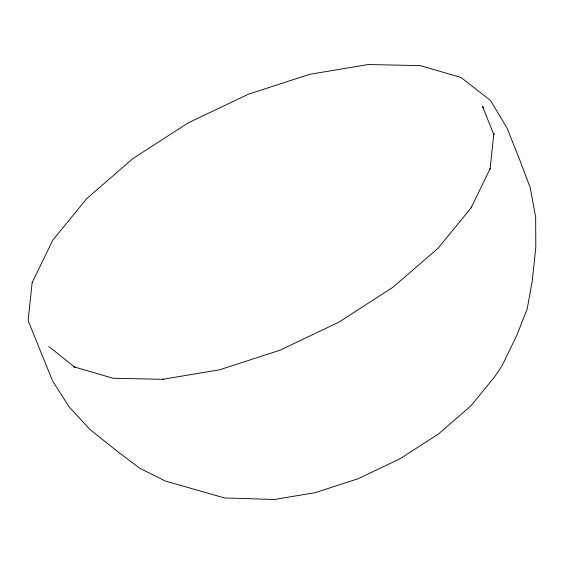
<?xml version="1.0" encoding="UTF-8"?>
<svg xmlns="http://www.w3.org/2000/svg" width="564" height="564" viewBox="0 0 564 564"><rect width="100%" height="100%" fill="white"/><g stroke="black" fill="none" stroke-linecap="round" stroke-linejoin="round"><path stroke-width="0.85" d="M74.49 367.037L73.482 366.685L113.167 378.261L163.165 379.325L162.439 379.346L219.586 369.801L279.786 350.286L338.929 322.129L392.981 287.245L438.27 248.019L471.694 207.122L471.151 207.813L490.37 168.192L490.06 169.179L493.874 133.485L493.888 134.613M48.828 346.515L75.343 367.693M483.827 108.535L482.488 106.3L493.909 134.867M32.148 282.592L28.2 319.52L28.56 321.72L52.572 380.897L69.083 406.82L89.916 429.423L116.48 450.643L139.675 468.226L165.597 481.099L224.409 497.934L274.372 499.492L315.072 492.689L357.95 478.787L400.073 458.736L438.573 433.892L470.827 405.953L494.635 376.822L502.052 365.74L516.955 335.016L527.185 308.938L532.19 281.337L535.8 247.624L535.666 217.196L530.118 187.311L519.275 158.695L506.951 127.859L490.532 100.526L461.119 77.515L420.321 65.607L368.172 64.529L309.89 74.272L248.491 94.174L188.172 122.896L133.048 158.47L86.856 198.472L52.762 240.179L32.148 282.592"/></g></svg>
